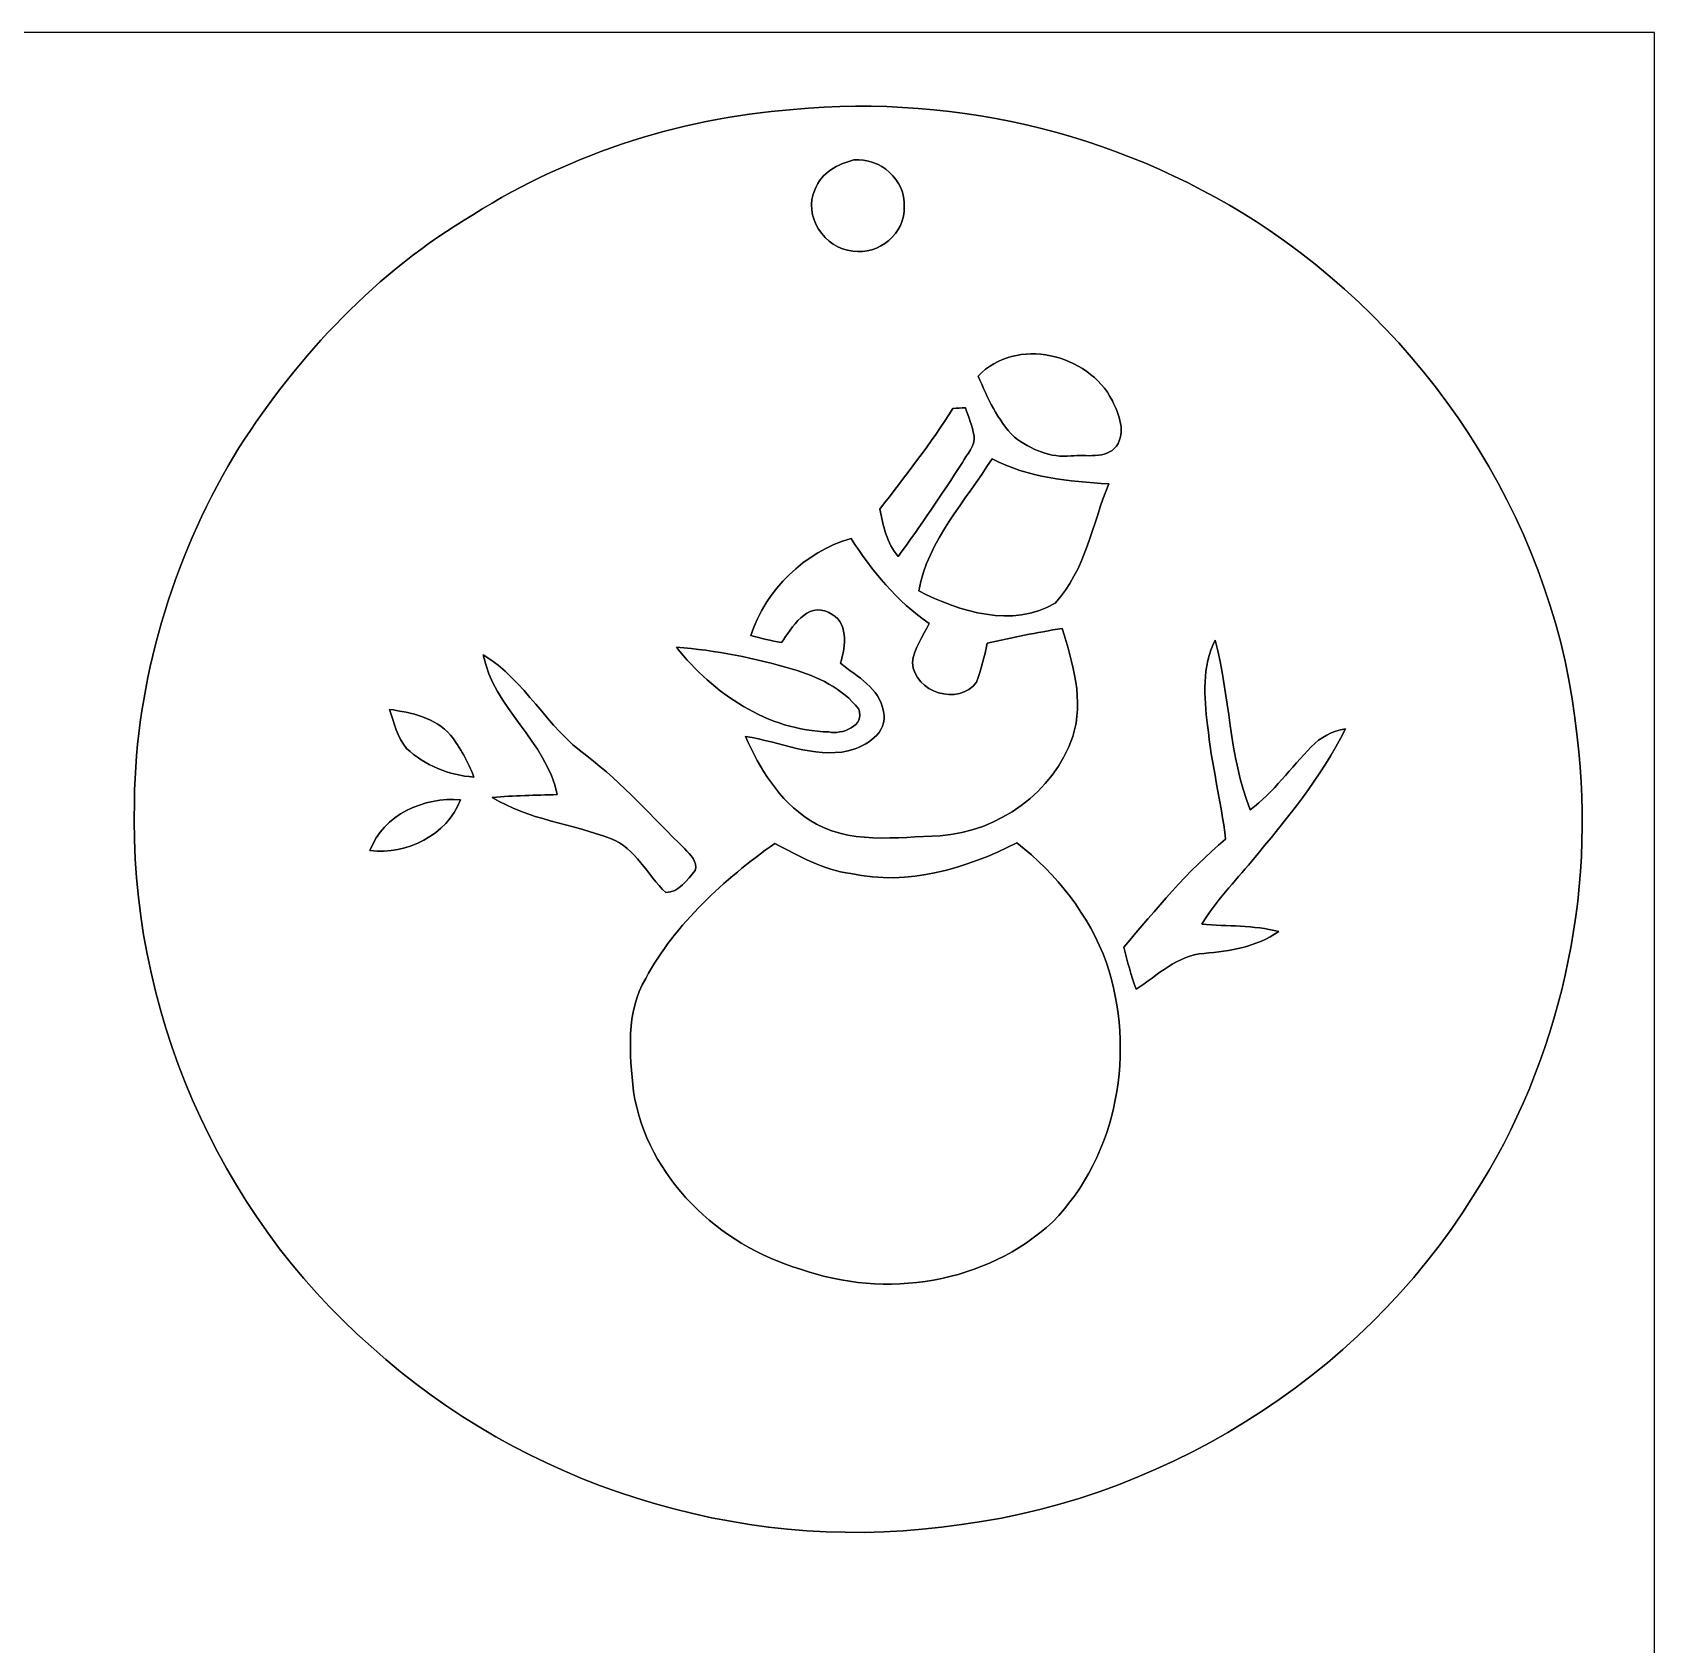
# Model space of a CAD drawing. Header units: centimetres. Extents: x -16.8 to 16.8, y -16.7 to 16.7.
# Drawn here: x 0 to 16.77, y 0 to 16.67 of the extents above; entities that cross this region are included whole.
import ezdxf

# ---------------------------------------------------------------- set-up
doc = ezdxf.new("R2010")
doc.units = ezdxf.units.CM
doc.header["$MEASUREMENT"] = 0
doc.layers.add('Layer 1', color=7, linetype='Continuous')

msp = doc.modelspace()

# ---------------------------------------------------------------- linework, layer by layer
at = {"layer": 'Layer 1', "color": 7}
for points, knots in [([(-16.77458, 16.66875), (-16.77458, 16.66875), (16.77458, 16.66875), (16.77458, 16.66875), (16.77458, 16.66875), (16.77458, 16.66875), (16.77458, -16.66875), (16.77458, -16.66875), (16.77458, -16.66875), (16.77458, -16.66875), (-16.77458, -16.66875), (-16.77458, -16.66875), (-16.77458, -16.66875), (-16.77458, -16.66875), (-16.77458, 16.66875), (-16.77458, 16.66875), (-16.77458, 16.66875), (-16.77458, 16.66875), (-16.77458, 16.66875), (-16.77458, 16.66875)], [0, 0, 0, 0, 0.16666667, 0.16666667, 0.16666667, 0.16666667, 0.33333333, 0.33333333, 0.33333333, 0.33333333, 0.5, 0.5, 0.5, 0.5, 0.66666667, 0.66666667, 0.66666667, 0.66666667, 1, 1, 1, 1]), ([(7.86518, 15.87182), (6.65762, 15.78116), (5.47934, 15.38534), (4.4637, 14.72706), (4.4637, 14.72706), (3.48121, 14.12416), (2.68429, 13.25421), (2.07786, 12.28125), (2.07786, 12.28125), (1.44463, 11.20704), (1.06962, 9.97021), (1.0541, 8.72031), (1.0541, 8.72031), (0.99131, 6.60153), (1.905, 4.47604), (3.50344, 3.0801), (3.50344, 3.0801), (5.08, 1.65276), (7.28874, 0.94827), (9.40012, 1.21532), (9.40012, 1.21532), (11.6265, 1.44639), (13.71882, 2.73967), (14.90274, 4.6415), (14.90274, 4.6415), (15.79951, 6.03391), (16.17557, 7.74312), (15.97413, 9.3853), (15.97413, 9.3853), (15.76705, 11.49385), (14.53444, 13.4426), (12.78855, 14.62299), (12.78855, 14.62299), (11.35803, 15.59489), (9.58674, 16.03798), (7.86518, 15.87182), (7.86518, 15.87182), (7.86518, 15.87182), (7.86518, 15.87182), (7.86518, 15.87182)], [0, 0, 0, 0, 0.09090909, 0.09090909, 0.09090909, 0.09090909, 0.18181818, 0.18181818, 0.18181818, 0.18181818, 0.27272727, 0.27272727, 0.27272727, 0.27272727, 0.36363636, 0.36363636, 0.36363636, 0.36363636, 0.45454545, 0.45454545, 0.45454545, 0.45454545, 0.54545455, 0.54545455, 0.54545455, 0.54545455, 0.63636364, 0.63636364, 0.63636364, 0.63636364, 0.72727273, 0.72727273, 0.72727273, 0.72727273, 0.81818182, 0.81818182, 0.81818182, 0.81818182, 1, 1, 1, 1]), ([(8.49524, 15.35007), (8.76371, 15.37794), (9.03146, 15.14193), (9.01594, 14.86782), (9.01594, 14.86782), (9.02794, 14.59512), (8.75242, 14.36017), (8.4836, 14.40886), (8.4836, 14.40886), (8.19291, 14.42826), (7.96184, 14.77504), (8.09413, 15.04774), (8.09413, 15.04774), (8.15411, 15.21989), (8.32979, 15.30809), (8.49524, 15.35007)], [0, 0, 0, 0, 0.2, 0.2, 0.2, 0.2, 0.4, 0.4, 0.4, 0.4, 0.6, 0.6, 0.6, 0.6, 1, 1, 1, 1]), ([(9.779, 13.11451), (10.16952, 13.53009), (10.92235, 13.3477), (11.16753, 12.86016), (11.16753, 12.86016), (11.23879, 12.71976), (11.3097, 12.53419), (11.20916, 12.39132), (11.20916, 12.39132), (11.10227, 12.24986), (10.89096, 12.30806), (10.74208, 12.28972), (10.74208, 12.28972), (10.52724, 12.26714), (10.32228, 12.35922), (10.15471, 12.48375), (10.15471, 12.48375), (9.97761, 12.65908), (9.87848, 12.89085), (9.779, 13.11451)], [0, 0, 0, 0, 0.16666667, 0.16666667, 0.16666667, 0.16666667, 0.33333333, 0.33333333, 0.33333333, 0.33333333, 0.5, 0.5, 0.5, 0.5, 0.66666667, 0.66666667, 0.66666667, 0.66666667, 1, 1, 1, 1]), ([(9.51936, 12.78079), (9.56169, 12.78361), (9.60437, 12.78608), (9.64777, 12.7889), (9.64777, 12.7889), (9.67987, 12.69294), (9.71903, 12.5984), (9.73702, 12.49856), (9.73702, 12.49856), (9.75924, 12.39167), (9.65623, 12.30806), (9.61778, 12.22128), (9.61778, 12.22128), (9.40082, 11.8939), (9.18633, 11.56476), (8.95103, 11.25008), (8.95103, 11.25008), (8.83708, 11.38873), (8.7951, 11.56864), (8.76335, 11.7408), (8.76335, 11.7408), (9.02758, 12.07805), (9.28793, 12.41954), (9.51936, 12.78079)], [0, 0, 0, 0, 0.14285714, 0.14285714, 0.14285714, 0.14285714, 0.28571429, 0.28571429, 0.28571429, 0.28571429, 0.42857143, 0.42857143, 0.42857143, 0.42857143, 0.57142857, 0.57142857, 0.57142857, 0.57142857, 0.71428571, 0.71428571, 0.71428571, 0.71428571, 1, 1, 1, 1]), ([(9.16481, 10.89554), (9.26147, 11.42083), (9.64988, 11.82052), (9.92364, 12.2615), (9.92364, 12.2615), (10.29688, 12.06077), (10.71809, 12.03113), (11.13084, 12.00044), (11.13084, 12.00044), (10.95939, 11.58663), (10.89025, 11.10615), (10.57487, 10.76819), (10.57487, 10.76819), (10.13001, 10.50678), (9.59203, 10.67858), (9.16481, 10.89554)], [0, 0, 0, 0, 0.2, 0.2, 0.2, 0.2, 0.4, 0.4, 0.4, 0.4, 0.6, 0.6, 0.6, 0.6, 1, 1, 1, 1]), ([(7.42809, 10.43164), (7.58472, 10.9093), (7.98266, 11.29594), (8.4649, 11.43776), (8.4649, 11.43776), (8.68257, 11.10227), (8.93904, 10.78301), (9.27382, 10.55758), (9.27382, 10.55758), (9.2135, 10.42494), (9.11084, 10.30217), (9.10131, 10.15259), (9.10131, 10.15259), (9.11719, 9.84321), (9.58109, 9.69998), (9.76418, 9.9508), (9.76418, 9.9508), (9.80828, 10.08274), (9.84462, 10.21715), (9.8746, 10.35332), (9.8746, 10.35332), (10.13072, 10.41224), (10.3886, 10.46339), (10.64789, 10.50713), (10.64789, 10.50713), (10.75831, 10.14871), (10.87861, 9.75924), (10.75725, 9.38777), (10.75725, 9.38777), (10.56287, 8.8071), (9.98784, 8.40634), (9.38565, 8.3633), (9.38565, 8.3633), (8.93974, 8.3499), (8.43033, 8.26347), (8.03275, 8.52664), (8.03275, 8.52664), (7.72125, 8.73054), (7.51981, 9.05334), (7.37517, 9.38847), (7.37517, 9.38847), (7.72901, 9.33732), (8.07156, 9.16376), (8.43668, 9.23996), (8.43668, 9.23996), (8.62048, 9.2897), (8.84661, 9.41952), (8.80216, 9.64882), (8.80216, 9.64882), (8.76088, 9.88871), (8.5284, 10.00619), (8.35625, 10.14695), (8.35625, 10.14695), (8.40987, 10.32369), (8.44515, 10.58263), (8.23489, 10.67047), (8.23489, 10.67047), (8.01017, 10.78759), (7.8486, 10.51137), (7.74629, 10.36002), (7.74629, 10.36002), (7.6387, 10.37978), (7.53357, 10.40447), (7.42809, 10.43164)], [0, 0, 0, 0, 0.05882353, 0.05882353, 0.05882353, 0.05882353, 0.11764706, 0.11764706, 0.11764706, 0.11764706, 0.17647059, 0.17647059, 0.17647059, 0.17647059, 0.23529412, 0.23529412, 0.23529412, 0.23529412, 0.29411765, 0.29411765, 0.29411765, 0.29411765, 0.35294118, 0.35294118, 0.35294118, 0.35294118, 0.41176471, 0.41176471, 0.41176471, 0.41176471, 0.47058824, 0.47058824, 0.47058824, 0.47058824, 0.52941176, 0.52941176, 0.52941176, 0.52941176, 0.58823529, 0.58823529, 0.58823529, 0.58823529, 0.64705882, 0.64705882, 0.64705882, 0.64705882, 0.70588235, 0.70588235, 0.70588235, 0.70588235, 0.76470588, 0.76470588, 0.76470588, 0.76470588, 0.82352941, 0.82352941, 0.82352941, 0.82352941, 0.88235294, 0.88235294, 0.88235294, 0.88235294, 1, 1, 1, 1]), ([(4.66266, 10.23479), (5.09693, 9.96844), (5.32024, 9.48126), (5.73229, 9.18951), (5.73229, 9.18951), (6.10411, 8.90587), (6.41174, 8.55169), (6.74582, 8.22678), (6.74582, 8.22678), (6.80261, 8.16575), (6.8834, 8.09554), (6.85482, 8.00206), (6.85482, 8.00206), (6.7691, 7.91175), (6.68831, 7.77628), (6.54861, 7.77487), (6.54861, 7.77487), (6.35529, 7.95726), (6.24064, 8.23383), (5.97747, 8.33579), (5.97747, 8.33579), (5.57389, 8.48607), (5.12727, 8.5284), (4.7558, 8.75912), (4.7558, 8.75912), (4.97805, 8.77746), (5.20206, 8.78276), (5.42572, 8.78805), (5.42572, 8.78805), (5.31742, 9.33944), (4.76673, 9.68234), (4.66266, 10.23479)], [0, 0, 0, 0, 0.11111111, 0.11111111, 0.11111111, 0.11111111, 0.22222222, 0.22222222, 0.22222222, 0.22222222, 0.33333333, 0.33333333, 0.33333333, 0.33333333, 0.44444444, 0.44444444, 0.44444444, 0.44444444, 0.55555556, 0.55555556, 0.55555556, 0.55555556, 0.66666667, 0.66666667, 0.66666667, 0.66666667, 0.77777778, 0.77777778, 0.77777778, 0.77777778, 1, 1, 1, 1]), ([(6.66009, 10.31275), (7.06684, 10.28171), (7.46936, 10.19951), (7.86059, 10.08521), (7.86059, 10.08521), (8.11636, 10.01042), (8.37918, 9.88871), (8.54428, 9.67176), (8.54428, 9.67176), (8.61836, 9.49925), (8.36507, 9.40541), (8.23666, 9.43575), (8.23666, 9.43575), (7.60659, 9.45092), (7.04039, 9.82945), (6.66009, 10.31275)], [0, 0, 0, 0, 0.2, 0.2, 0.2, 0.2, 0.4, 0.4, 0.4, 0.4, 0.6, 0.6, 0.6, 0.6, 1, 1, 1, 1]), ([(12.15249, 9.50701), (12.11439, 9.79734), (12.09357, 10.11379), (12.22939, 10.38366), (12.22939, 10.38366), (12.38709, 9.80616), (12.37015, 9.19268), (12.5924, 8.63071), (12.5924, 8.63071), (12.83935, 8.81168), (13.01115, 9.0678), (13.22493, 9.28264), (13.22493, 9.28264), (13.31948, 9.38142), (13.4433, 9.44598), (13.57806, 9.46926), (13.57806, 9.46926), (13.32865, 8.96514), (12.9667, 8.52805), (12.60828, 8.09942), (12.60828, 8.09942), (12.43224, 7.88599), (12.23539, 7.68703), (12.09287, 7.44784), (12.09287, 7.44784), (12.35745, 7.42668), (12.62909, 7.43902), (12.88874, 7.37235), (12.88874, 7.37235), (12.66049, 7.21325), (12.38567, 7.17056), (12.11545, 7.14692), (12.11545, 7.14692), (11.83957, 7.12787), (11.63461, 6.91938), (11.41342, 6.77651), (11.41342, 6.77651), (11.36262, 6.91868), (11.32064, 7.06437), (11.28748, 7.21184), (11.28748, 7.21184), (11.61944, 7.59919), (11.94153, 8.00171), (12.33805, 8.32626), (12.33805, 8.32626), (12.29395, 8.72243), (12.18953, 9.10978), (12.15249, 9.50701)], [0, 0, 0, 0, 0.07692308, 0.07692308, 0.07692308, 0.07692308, 0.15384615, 0.15384615, 0.15384615, 0.15384615, 0.23076923, 0.23076923, 0.23076923, 0.23076923, 0.30769231, 0.30769231, 0.30769231, 0.30769231, 0.38461538, 0.38461538, 0.38461538, 0.38461538, 0.46153846, 0.46153846, 0.46153846, 0.46153846, 0.53846154, 0.53846154, 0.53846154, 0.53846154, 0.61538462, 0.61538462, 0.61538462, 0.61538462, 0.69230769, 0.69230769, 0.69230769, 0.69230769, 0.76923077, 0.76923077, 0.76923077, 0.76923077, 0.84615385, 0.84615385, 0.84615385, 0.84615385, 1, 1, 1, 1]), ([(3.69288, 9.66964), (3.91654, 9.63648), (4.16948, 9.58497), (4.32364, 9.40329), (4.32364, 9.40329), (4.42454, 9.27171), (4.50744, 9.1246), (4.56565, 8.96902), (4.56565, 8.96902), (4.30847, 8.98984), (4.05694, 9.08685), (3.86856, 9.26641), (3.86856, 9.26641), (3.77437, 9.38212), (3.73662, 9.53029), (3.69288, 9.66964)], [0, 0, 0, 0, 0.2, 0.2, 0.2, 0.2, 0.4, 0.4, 0.4, 0.4, 0.6, 0.6, 0.6, 0.6, 1, 1, 1, 1]), ([(3.49074, 8.20914), (3.62832, 8.58202), (4.04954, 8.76617), (4.42807, 8.73407), (4.42807, 8.73407), (4.27955, 8.36295), (3.87738, 8.16892), (3.49074, 8.20914)], [0, 0, 0, 0, 0.33333333, 0.33333333, 0.33333333, 0.33333333, 1, 1, 1, 1]), ([(6.34153, 6.88834), (6.65515, 7.46442), (7.15045, 7.9061), (7.67644, 8.28393), (7.67644, 8.28393), (7.92692, 8.15305), (8.17704, 8.00629), (8.46384, 7.97242), (8.46384, 7.97242), (9.05439, 7.8419), (9.65376, 8.02287), (10.17905, 8.28851), (10.17905, 8.28851), (10.59392, 7.9696), (10.92588, 7.54204), (11.10686, 7.04956), (11.10686, 7.04956), (11.4106, 6.14433), (11.23033, 5.06413), (10.55123, 4.37127), (10.55123, 4.37127), (9.86649, 3.73239), (8.81451, 3.56694), (7.94385, 3.88303), (7.94385, 3.88303), (7.09824, 4.12362), (6.35529, 4.8327), (6.21559, 5.71888), (6.21559, 5.71888), (6.17714, 6.10623), (6.13304, 6.53803), (6.34153, 6.88834)], [0, 0, 0, 0, 0.11111111, 0.11111111, 0.11111111, 0.11111111, 0.22222222, 0.22222222, 0.22222222, 0.22222222, 0.33333333, 0.33333333, 0.33333333, 0.33333333, 0.44444444, 0.44444444, 0.44444444, 0.44444444, 0.55555556, 0.55555556, 0.55555556, 0.55555556, 0.66666667, 0.66666667, 0.66666667, 0.66666667, 0.77777778, 0.77777778, 0.77777778, 0.77777778, 1, 1, 1, 1])]:
    msp.add_open_spline(points, degree=3, knots=knots, dxfattribs=at)
at = {"layer": 'Layer 1', "color": 251}
for points, knots in [([(7.86518, 15.87182), (9.58674, 16.03798), (11.35803, 15.59489), (12.78855, 14.62299), (12.78855, 14.62299), (14.53444, 13.4426), (15.76705, 11.49385), (15.97413, 9.3853), (15.97413, 9.3853), (16.17557, 7.74312), (15.79951, 6.03391), (14.90274, 4.6415), (14.90274, 4.6415), (13.71882, 2.73967), (11.6265, 1.44639), (9.40012, 1.21532), (9.40012, 1.21532), (7.28874, 0.94827), (5.08, 1.65276), (3.50344, 3.0801), (3.50344, 3.0801), (1.905, 4.47604), (0.99131, 6.60153), (1.0541, 8.72031), (1.0541, 8.72031), (1.06962, 9.97021), (1.44463, 11.20704), (2.07786, 12.28125), (2.07786, 12.28125), (2.68429, 13.25421), (3.48121, 14.12416), (4.4637, 14.72706), (4.4637, 14.72706), (5.47934, 15.38534), (6.65762, 15.78116), (7.86518, 15.87182), (7.86518, 15.87182), (7.86518, 15.87182), (7.86518, 15.87182), (7.86518, 15.87182)], [0, 0, 0, 0, 0.09090909, 0.09090909, 0.09090909, 0.09090909, 0.18181818, 0.18181818, 0.18181818, 0.18181818, 0.27272727, 0.27272727, 0.27272727, 0.27272727, 0.36363636, 0.36363636, 0.36363636, 0.36363636, 0.45454545, 0.45454545, 0.45454545, 0.45454545, 0.54545455, 0.54545455, 0.54545455, 0.54545455, 0.63636364, 0.63636364, 0.63636364, 0.63636364, 0.72727273, 0.72727273, 0.72727273, 0.72727273, 0.81818182, 0.81818182, 0.81818182, 0.81818182, 1, 1, 1, 1]), ([(8.49524, 15.35007), (8.32979, 15.30809), (8.15411, 15.21989), (8.09413, 15.04774), (8.09413, 15.04774), (7.96184, 14.77504), (8.19291, 14.42826), (8.4836, 14.40886), (8.4836, 14.40886), (8.75242, 14.36017), (9.02794, 14.59512), (9.01594, 14.86782), (9.01594, 14.86782), (9.03146, 15.14193), (8.76371, 15.37794), (8.49524, 15.35007), (8.49524, 15.35007), (8.49524, 15.35007), (8.49524, 15.35007), (8.49524, 15.35007)], [0, 0, 0, 0, 0.16666667, 0.16666667, 0.16666667, 0.16666667, 0.33333333, 0.33333333, 0.33333333, 0.33333333, 0.5, 0.5, 0.5, 0.5, 0.66666667, 0.66666667, 0.66666667, 0.66666667, 1, 1, 1, 1]), ([(9.779, 13.11451), (9.87848, 12.89085), (9.97761, 12.65908), (10.15471, 12.48375), (10.15471, 12.48375), (10.32228, 12.35922), (10.52724, 12.26714), (10.74208, 12.28972), (10.74208, 12.28972), (10.89096, 12.30806), (11.10227, 12.24986), (11.20916, 12.39132), (11.20916, 12.39132), (11.3097, 12.53419), (11.23879, 12.71976), (11.16753, 12.86016), (11.16753, 12.86016), (10.92235, 13.3477), (10.16952, 13.53009), (9.779, 13.11451), (9.779, 13.11451), (9.779, 13.11451), (9.779, 13.11451), (9.779, 13.11451)], [0, 0, 0, 0, 0.14285714, 0.14285714, 0.14285714, 0.14285714, 0.28571429, 0.28571429, 0.28571429, 0.28571429, 0.42857143, 0.42857143, 0.42857143, 0.42857143, 0.57142857, 0.57142857, 0.57142857, 0.57142857, 0.71428571, 0.71428571, 0.71428571, 0.71428571, 1, 1, 1, 1]), ([(9.51936, 12.78079), (9.28793, 12.41954), (9.02758, 12.07805), (8.76335, 11.7408), (8.76335, 11.7408), (8.7951, 11.56864), (8.83708, 11.38873), (8.95103, 11.25008), (8.95103, 11.25008), (9.18633, 11.56476), (9.40082, 11.8939), (9.61778, 12.22128), (9.61778, 12.22128), (9.65623, 12.30806), (9.75924, 12.39167), (9.73702, 12.49856), (9.73702, 12.49856), (9.71903, 12.5984), (9.67987, 12.69294), (9.64777, 12.7889), (9.64777, 12.7889), (9.60437, 12.78608), (9.56169, 12.78361), (9.51936, 12.78079), (9.51936, 12.78079), (9.51936, 12.78079), (9.51936, 12.78079), (9.51936, 12.78079)], [0, 0, 0, 0, 0.125, 0.125, 0.125, 0.125, 0.25, 0.25, 0.25, 0.25, 0.375, 0.375, 0.375, 0.375, 0.5, 0.5, 0.5, 0.5, 0.625, 0.625, 0.625, 0.625, 0.75, 0.75, 0.75, 0.75, 1, 1, 1, 1]), ([(9.16481, 10.89554), (9.59203, 10.67858), (10.13001, 10.50678), (10.57487, 10.76819), (10.57487, 10.76819), (10.89025, 11.10615), (10.95939, 11.58663), (11.13084, 12.00044), (11.13084, 12.00044), (10.71809, 12.03113), (10.29688, 12.06077), (9.92364, 12.2615), (9.92364, 12.2615), (9.64988, 11.82052), (9.26147, 11.42083), (9.16481, 10.89554), (9.16481, 10.89554), (9.16481, 10.89554), (9.16481, 10.89554), (9.16481, 10.89554)], [0, 0, 0, 0, 0.16666667, 0.16666667, 0.16666667, 0.16666667, 0.33333333, 0.33333333, 0.33333333, 0.33333333, 0.5, 0.5, 0.5, 0.5, 0.66666667, 0.66666667, 0.66666667, 0.66666667, 1, 1, 1, 1]), ([(7.42809, 10.43164), (7.53357, 10.40447), (7.6387, 10.37978), (7.74629, 10.36002), (7.74629, 10.36002), (7.8486, 10.51137), (8.01017, 10.78759), (8.23489, 10.67047), (8.23489, 10.67047), (8.44515, 10.58263), (8.40987, 10.32369), (8.35625, 10.14695), (8.35625, 10.14695), (8.5284, 10.00619), (8.76088, 9.88871), (8.80216, 9.64882), (8.80216, 9.64882), (8.84661, 9.41952), (8.62048, 9.2897), (8.43668, 9.23996), (8.43668, 9.23996), (8.07156, 9.16376), (7.72901, 9.33732), (7.37517, 9.38847), (7.37517, 9.38847), (7.51981, 9.05334), (7.72125, 8.73054), (8.03275, 8.52664), (8.03275, 8.52664), (8.43033, 8.26347), (8.93974, 8.3499), (9.38565, 8.3633), (9.38565, 8.3633), (9.98784, 8.40634), (10.56287, 8.8071), (10.75725, 9.38777), (10.75725, 9.38777), (10.87861, 9.75924), (10.75831, 10.14871), (10.64789, 10.50713), (10.64789, 10.50713), (10.3886, 10.46339), (10.13072, 10.41224), (9.8746, 10.35332), (9.8746, 10.35332), (9.84462, 10.21715), (9.80828, 10.08274), (9.76418, 9.9508), (9.76418, 9.9508), (9.58109, 9.69998), (9.11719, 9.84321), (9.10131, 10.15259), (9.10131, 10.15259), (9.11084, 10.30217), (9.2135, 10.42494), (9.27382, 10.55758), (9.27382, 10.55758), (8.93904, 10.78301), (8.68257, 11.10227), (8.4649, 11.43776), (8.4649, 11.43776), (7.98266, 11.29594), (7.58472, 10.9093), (7.42809, 10.43164), (7.42809, 10.43164), (7.42809, 10.43164), (7.42809, 10.43164), (7.42809, 10.43164)], [0, 0, 0, 0, 0.05555556, 0.05555556, 0.05555556, 0.05555556, 0.11111111, 0.11111111, 0.11111111, 0.11111111, 0.16666667, 0.16666667, 0.16666667, 0.16666667, 0.22222222, 0.22222222, 0.22222222, 0.22222222, 0.27777778, 0.27777778, 0.27777778, 0.27777778, 0.33333333, 0.33333333, 0.33333333, 0.33333333, 0.38888889, 0.38888889, 0.38888889, 0.38888889, 0.44444444, 0.44444444, 0.44444444, 0.44444444, 0.5, 0.5, 0.5, 0.5, 0.55555556, 0.55555556, 0.55555556, 0.55555556, 0.61111111, 0.61111111, 0.61111111, 0.61111111, 0.66666667, 0.66666667, 0.66666667, 0.66666667, 0.72222222, 0.72222222, 0.72222222, 0.72222222, 0.77777778, 0.77777778, 0.77777778, 0.77777778, 0.83333333, 0.83333333, 0.83333333, 0.83333333, 0.88888889, 0.88888889, 0.88888889, 0.88888889, 1, 1, 1, 1]), ([(4.66266, 10.23479), (4.76673, 9.68234), (5.31742, 9.33944), (5.42572, 8.78805), (5.42572, 8.78805), (5.20206, 8.78276), (4.97805, 8.77746), (4.7558, 8.75912), (4.7558, 8.75912), (5.12727, 8.5284), (5.57389, 8.48607), (5.97747, 8.33579), (5.97747, 8.33579), (6.24064, 8.23383), (6.35529, 7.95726), (6.54861, 7.77487), (6.54861, 7.77487), (6.68831, 7.77628), (6.7691, 7.91175), (6.85482, 8.00206), (6.85482, 8.00206), (6.8834, 8.09554), (6.80261, 8.16575), (6.74582, 8.22678), (6.74582, 8.22678), (6.41174, 8.55169), (6.10411, 8.90587), (5.73229, 9.18951), (5.73229, 9.18951), (5.32024, 9.48126), (5.09693, 9.96844), (4.66266, 10.23479), (4.66266, 10.23479), (4.66266, 10.23479), (4.66266, 10.23479), (4.66266, 10.23479)], [0, 0, 0, 0, 0.1, 0.1, 0.1, 0.1, 0.2, 0.2, 0.2, 0.2, 0.3, 0.3, 0.3, 0.3, 0.4, 0.4, 0.4, 0.4, 0.5, 0.5, 0.5, 0.5, 0.6, 0.6, 0.6, 0.6, 0.7, 0.7, 0.7, 0.7, 0.8, 0.8, 0.8, 0.8, 1, 1, 1, 1]), ([(6.66009, 10.31275), (7.04039, 9.82945), (7.60659, 9.45092), (8.23666, 9.43575), (8.23666, 9.43575), (8.36507, 9.40541), (8.61836, 9.49925), (8.54428, 9.67176), (8.54428, 9.67176), (8.37918, 9.88871), (8.11636, 10.01042), (7.86059, 10.08521), (7.86059, 10.08521), (7.46936, 10.19951), (7.06684, 10.28171), (6.66009, 10.31275), (6.66009, 10.31275), (6.66009, 10.31275), (6.66009, 10.31275), (6.66009, 10.31275)], [0, 0, 0, 0, 0.16666667, 0.16666667, 0.16666667, 0.16666667, 0.33333333, 0.33333333, 0.33333333, 0.33333333, 0.5, 0.5, 0.5, 0.5, 0.66666667, 0.66666667, 0.66666667, 0.66666667, 1, 1, 1, 1]), ([(12.15249, 9.50701), (12.18953, 9.10978), (12.29395, 8.72243), (12.33805, 8.32626), (12.33805, 8.32626), (11.94153, 8.00171), (11.61944, 7.59919), (11.28748, 7.21184), (11.28748, 7.21184), (11.32064, 7.06437), (11.36262, 6.91868), (11.41342, 6.77651), (11.41342, 6.77651), (11.63461, 6.91938), (11.83957, 7.12787), (12.11545, 7.14692), (12.11545, 7.14692), (12.38567, 7.17056), (12.66049, 7.21325), (12.88874, 7.37235), (12.88874, 7.37235), (12.62909, 7.43902), (12.35745, 7.42668), (12.09287, 7.44784), (12.09287, 7.44784), (12.23539, 7.68703), (12.43224, 7.88599), (12.60828, 8.09942), (12.60828, 8.09942), (12.9667, 8.52805), (13.32865, 8.96514), (13.57806, 9.46926), (13.57806, 9.46926), (13.4433, 9.44598), (13.31948, 9.38142), (13.22493, 9.28264), (13.22493, 9.28264), (13.01115, 9.0678), (12.83935, 8.81168), (12.5924, 8.63071), (12.5924, 8.63071), (12.37015, 9.19268), (12.38709, 9.80616), (12.22939, 10.38366), (12.22939, 10.38366), (12.09357, 10.11379), (12.11439, 9.79734), (12.15249, 9.50701), (12.15249, 9.50701), (12.15249, 9.50701), (12.15249, 9.50701), (12.15249, 9.50701)], [0, 0, 0, 0, 0.07142857, 0.07142857, 0.07142857, 0.07142857, 0.14285714, 0.14285714, 0.14285714, 0.14285714, 0.21428571, 0.21428571, 0.21428571, 0.21428571, 0.28571429, 0.28571429, 0.28571429, 0.28571429, 0.35714286, 0.35714286, 0.35714286, 0.35714286, 0.42857143, 0.42857143, 0.42857143, 0.42857143, 0.5, 0.5, 0.5, 0.5, 0.57142857, 0.57142857, 0.57142857, 0.57142857, 0.64285714, 0.64285714, 0.64285714, 0.64285714, 0.71428571, 0.71428571, 0.71428571, 0.71428571, 0.78571429, 0.78571429, 0.78571429, 0.78571429, 0.85714286, 0.85714286, 0.85714286, 0.85714286, 1, 1, 1, 1]), ([(3.69288, 9.66964), (3.73662, 9.53029), (3.77437, 9.38212), (3.86856, 9.26641), (3.86856, 9.26641), (4.05694, 9.08685), (4.30847, 8.98984), (4.56565, 8.96902), (4.56565, 8.96902), (4.50744, 9.1246), (4.42454, 9.27171), (4.32364, 9.40329), (4.32364, 9.40329), (4.16948, 9.58497), (3.91654, 9.63648), (3.69288, 9.66964), (3.69288, 9.66964), (3.69288, 9.66964), (3.69288, 9.66964), (3.69288, 9.66964)], [0, 0, 0, 0, 0.16666667, 0.16666667, 0.16666667, 0.16666667, 0.33333333, 0.33333333, 0.33333333, 0.33333333, 0.5, 0.5, 0.5, 0.5, 0.66666667, 0.66666667, 0.66666667, 0.66666667, 1, 1, 1, 1]), ([(3.49074, 8.20914), (3.87738, 8.16892), (4.27955, 8.36295), (4.42807, 8.73407), (4.42807, 8.73407), (4.04954, 8.76617), (3.62832, 8.58202), (3.49074, 8.20914), (3.49074, 8.20914), (3.49074, 8.20914), (3.49074, 8.20914), (3.49074, 8.20914)], [0, 0, 0, 0, 0.25, 0.25, 0.25, 0.25, 0.5, 0.5, 0.5, 0.5, 1, 1, 1, 1]), ([(6.34153, 6.88834), (6.13304, 6.53803), (6.17714, 6.10623), (6.21559, 5.71888), (6.21559, 5.71888), (6.35529, 4.8327), (7.09824, 4.12362), (7.94385, 3.88303), (7.94385, 3.88303), (8.81451, 3.56694), (9.86649, 3.73239), (10.55123, 4.37127), (10.55123, 4.37127), (11.23033, 5.06413), (11.4106, 6.14433), (11.10686, 7.04956), (11.10686, 7.04956), (10.92588, 7.54204), (10.59392, 7.9696), (10.17905, 8.28851), (10.17905, 8.28851), (9.65376, 8.02287), (9.05439, 7.8419), (8.46384, 7.97242), (8.46384, 7.97242), (8.17704, 8.00629), (7.92692, 8.15305), (7.67644, 8.28393), (7.67644, 8.28393), (7.15045, 7.9061), (6.65515, 7.46442), (6.34153, 6.88834)], [0, 0, 0, 0, 0.11111111, 0.11111111, 0.11111111, 0.11111111, 0.22222222, 0.22222222, 0.22222222, 0.22222222, 0.33333333, 0.33333333, 0.33333333, 0.33333333, 0.44444444, 0.44444444, 0.44444444, 0.44444444, 0.55555556, 0.55555556, 0.55555556, 0.55555556, 0.66666667, 0.66666667, 0.66666667, 0.66666667, 0.77777778, 0.77777778, 0.77777778, 0.77777778, 1, 1, 1, 1])]:
    msp.add_open_spline(points, degree=3, knots=knots, dxfattribs=at)

doc.saveas('drawing.dxf')
